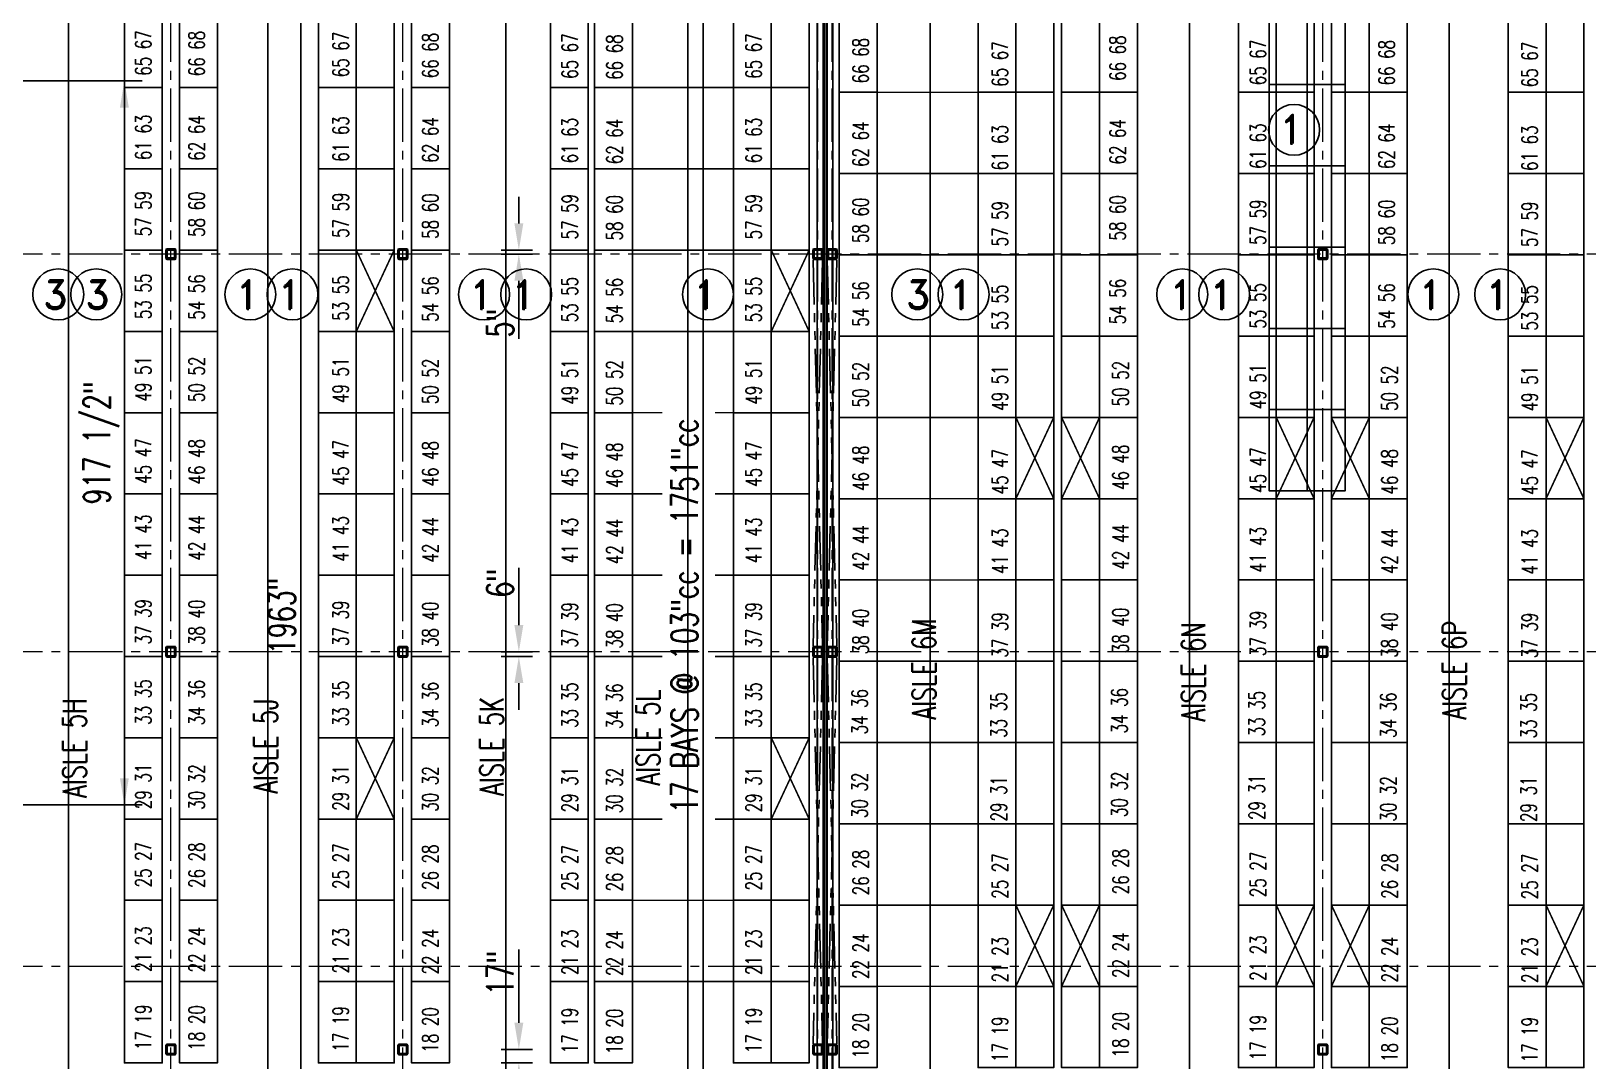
# Model space of a CAD drawing. Header units: inches. Extents: x -1028 to 37906, y -2339 to 19896.
# Drawn here: x 2889 to 4862, y 472 to 1777 of the extents above; entities that cross this region are included whole.
import ezdxf
from ezdxf.enums import TextEntityAlignment as Align

# ---------------------------------------------------------------- set-up
doc = ezdxf.new("R2010")
doc.units = ezdxf.units.IN
doc.header["$LTSCALE"] = 90
doc.header["$MEASUREMENT"] = 0
for name, pattern in [('CENTER2', [1.125, 0.75, -0.125, 0.125, -0.125]), ('HIDDEN', [0.375, 0.25, -0.125]), ('PHANTOM2', [1.25, 0.625, -0.125, 0.125, -0.125, 0.125, -0.125])]:
    doc.linetypes.add(name, pattern=pattern)
for name, color, linetype in [('FDIM', 2, 'Continuous'), ('HIDDENL', 94, 'HIDDEN'), ('RACKING', 5, 'Continuous'), ('TXT06', 7, 'Continuous')]:
    doc.layers.add(name, color=color, linetype=linetype)
for name, color, linetype, lineweight in [('X02461AFP1$0$UCB', 1, 'Continuous', 25), ('X02461AFP1$0$UCENTER', 9, 'CENTER2', 13), ('X02461AFP1$0$UCOLS', 6, 'Continuous', 40), ('X02461AFP1$0$UWI1', 6, 'Continuous', 40), ('X02461AFP1$0$UXBRACE', 2, 'PHANTOM2', 25)]:
    doc.layers.add(name, color=color, linetype=linetype, lineweight=lineweight)
doc.styles.add('2thirds', font='romans.shx', dxfattribs={"width": 0.7})
doc.styles.add('TXT06', font='ROMAND', dxfattribs={"bigfont": 'SPECIAL'})
doc.dimstyles.new('2tfrac16', dxfattribs={"dimscale": 360, "dimtxt": 0.0938, "dimasz": 0.0938, "dimexe": 0.0625, "dimexo": 0.0625, "dimgap": 0.01, "dimtad": 1, "dimdec": 4, "dimzin": 1, "dimdsep": 46, "dimlunit": 5, "dimtxsty": '2thirds', "dimcen": 0.09, "dimclrd": 256, "dimclre": 256, "dimclrt": 256, "dimadec": 0, "dimazin": 0, "dimtfac": 0.75, "dimtdec": 4, "dimtofl": 0, "dimtmove": 0, "dimatfit": 0, "dimfxl": 1, "dimfrac": 2, "dimtolj": 1, "dimtzin": 0, "dimarcsym": 0})

# ---------------------------------------------------------------- blocks, each defined once
blk = doc.blocks.new('BAY')
blk.add_lwpolyline([(1, 1), (1, 0), (0, 0), (0, 1)], close=True)
blk = doc.blocks.new('*D94')
at = {"layer": 'Defpoints', "color": 0}
for p in [(3779, 1911), (3740.8, 160), (3779, 160)]:
    blk.add_point(p, dxfattribs=at)
at = {"layer": 'FDIM', "lineweight": -2}
for p, q in [((3756.5, 1911), (3718.3, 1911)), ((3740.8, 1877.2), (3740.8, 193.8)), ((3756.5, 160), (3718.3, 160))]:
    blk.add_line(p, q, dxfattribs=at)
at = {"layer": 'FDIM'}
for points in [[(3735.2, 1877.2), (3746.5, 1877.2), (3740.8, 1911)], [(3735.2, 193.8), (3746.5, 193.8), (3740.8, 160)]]:
    blk.add_solid(points, dxfattribs=at)
at = {"layer": 'FDIM', "insert": (3717.1, 1035.5), "char_height": 33.768, "attachment_point": 5, "rotation": 90, "style": '2thirds'}
blk.add_mtext('\\A1;17 BAYS @ 103"cc = 1751"cc', dxfattribs=at)
blk = doc.blocks.new('*D96')
at = {"layer": 'Defpoints', "color": 0}
for p in [(3507, 486), (3547, 486), (3547, 469)]:
    blk.add_point(p, dxfattribs=at)
at = {"layer": 'FDIM', "lineweight": -2}
for p, q in [((3507, 519.8), (3507, 612.5)), ((3524.5, 486), (3484.5, 486)), ((3524.5, 469), (3484.5, 469)), ((3507, 435.2), (3507, 401.4))]:
    blk.add_line(p, q, dxfattribs=at)
at = {"layer": 'FDIM'}
for points in [[(3501.4, 519.8), (3512.7, 519.8), (3507, 486)], [(3501.4, 435.2), (3512.7, 435.2), (3507, 469)]]:
    blk.add_solid(points, dxfattribs=at)
at = {"layer": 'FDIM', "insert": (3483.3, 583), "char_height": 33.77, "attachment_point": 5, "rotation": 90, "style": '2thirds'}
blk.add_mtext('\\A1;17"', dxfattribs=at)
blk = doc.blocks.new('*D98')
at = {"layer": 'Defpoints', "color": 0}
for p in [(3507, 990), (3547, 990), (3547, 984)]:
    blk.add_point(p, dxfattribs=at)
at = {"layer": 'FDIM', "lineweight": -2}
for p, q in [((3507, 1023.8), (3507, 1096.2)), ((3524.5, 990), (3484.5, 990)), ((3524.5, 984), (3484.5, 984)), ((3507, 950.2), (3507, 916.4))]:
    blk.add_line(p, q, dxfattribs=at)
at = {"layer": 'FDIM'}
for points in [[(3501.4, 1023.8), (3512.7, 1023.8), (3507, 990)], [(3501.4, 950.2), (3512.7, 950.2), (3507, 984)]]:
    blk.add_solid(points, dxfattribs=at)
at = {"layer": 'FDIM', "insert": (3483.3, 1076.9), "char_height": 33.77, "attachment_point": 5, "rotation": 90, "style": '2thirds'}
blk.add_mtext('\\A1;6"', dxfattribs=at)
blk = doc.blocks.new('*D99')
at = {"layer": 'Defpoints', "color": 0}
for p in [(3507, 1494), (3547, 1499), (3547, 1494)]:
    blk.add_point(p, dxfattribs=at)
at = {"layer": 'FDIM', "lineweight": -2}
for p, q in [((3507, 1532.8), (3507, 1566.5)), ((3524.5, 1499), (3484.5, 1499)), ((3524.5, 1494), (3484.5, 1494)), ((3507, 1460.2), (3507, 1386.6))]:
    blk.add_line(p, q, dxfattribs=at)
at = {"layer": 'FDIM'}
for points in [[(3501.4, 1532.8), (3512.7, 1532.8), (3507, 1499)], [(3501.4, 1460.2), (3512.7, 1460.2), (3507, 1494)]]:
    blk.add_solid(points, dxfattribs=at)
at = {"layer": 'FDIM', "insert": (3483.3, 1406.5), "char_height": 33.77, "attachment_point": 5, "rotation": 90, "style": '2thirds'}
blk.add_mtext('\\A1;5"', dxfattribs=at)
blk = doc.blocks.new('*D214')
at = {"lineweight": -2}
for p, q in [((3147.5, 2017), (3253, 2017)), ((3230.5, 1983.2), (3230.5, 87.8)), ((3147.5, 54), (3253, 54))]:
    blk.add_line(p, q, dxfattribs=at)
for points in [[(3224.9, 1983.2), (3236.1, 1983.2), (3230.5, 2017)], [(3224.9, 87.8), (3236.1, 87.8), (3230.5, 54)]]:
    blk.add_solid(points)
at = {"layer": 'Defpoints', "color": 0}
for p in [(3125, 2017), (3125, 54), (3230.5, 54)]:
    blk.add_point(p, dxfattribs=at)
at = {"insert": (3206.8, 1035.5), "char_height": 33.77, "attachment_point": 5, "rotation": 90, "style": '2thirds'}
blk.add_mtext('\\A1;1963"', dxfattribs=at)
blk = doc.blocks.new('*D216')
at = {"lineweight": -2}
for p, q in [((2117.5, 1713.5), (3029.5, 1713.5)), ((3007, 1679.7), (3007, 829.7)), ((1973.5, 796), (3029.5, 796))]:
    blk.add_line(p, q, dxfattribs=at)
for points in [[(3001.4, 1679.7), (3012.6, 1679.7), (3007, 1713.5)], [(3001.4, 829.7), (3012.6, 829.7), (3007, 796)]]:
    blk.add_solid(points)
at = {"layer": 'Defpoints', "color": 0}
for p in [(2095, 1713.5), (1951, 796), (3007, 796)]:
    blk.add_point(p, dxfattribs=at)
at = {"insert": (2977.7, 1254.7), "char_height": 33.768, "attachment_point": 5, "rotation": 90, "style": '2thirds'}
blk.add_mtext('\\A1;917 1/2"', dxfattribs=at)

msp = doc.modelspace()

# ---------------------------------------------------------------- linework, layer by layer
for p, q in [((4028.181153, 3963.823245), (4028.181153, 198.080186)), ((4357.116249, 3963.508689), (4357.116249, 199.445882)), ((4686.30229, 3963.808939), (4686.30229, 197.947812)), ((2936.108278, 3785.719707), (2936.108278, -246.877954)), ((3188.742793, -246.877954), (3188.742793, 3785.719707)), ((3490.530319, 3785.719707), (3490.530319, -246.877954)), ((3721.017038, -246.877954), (3721.017038, 3480.100055))]:
    msp.add_line(p, q)
at = {"layer": 'FDIM'}
for centre in [(4489.584827, 1651.39922), (2923.151109, 1442.867339), (2971.310487, 1442.867339), (3166.706025, 1442.867339), (3220.085494, 1442.867339), (3462.921454, 1442.867339), (3516.300923, 1442.867339), (3746.690711, 1442.867339), (4012.007197, 1442.867339), (4070.739574, 1442.867339), (4347.818115, 1442.867339), (4401.031428, 1442.867339), (4666.047726, 1442.867339), (4750.823396, 1442.867339)]:
    msp.add_circle(centre, 32.275812, dxfattribs=at)
at = {"layer": 'HIDDENL', "const_width": 2}
for points in [[(3778.978386, 1704.985913), (3650.978386, 1704.985913)], [(3960.978386, 1698.985913), (4088.978386, 1698.985913)], [(3778.978386, 1601.985913), (3650.978386, 1601.985913)], [(3960.978386, 1595.985913), (4088.978386, 1595.985913)], [(3300.978386, 1498.985913), (3348.978386, 1395.985913)], [(3300.978386, 1395.985913), (3348.978386, 1498.985913)], [(3778.978386, 1498.985913), (3650.978386, 1498.985913)], [(3826.978386, 1498.985913), (3874.978386, 1395.985913)], [(3826.978386, 1395.985913), (3874.978386, 1498.985913)], [(3960.978386, 1492.985913), (4088.978386, 1492.985913)], [(3778.978386, 1395.985913), (3650.978386, 1395.985913)], [(3960.978386, 1389.985913), (4088.978386, 1389.985913)], [(3688.837485, 1292.985913), (3650.978386, 1292.985913)], [(3778.978386, 1292.985913), (3755.425604, 1292.985913)], [(3960.978386, 1286.985913), (4088.978386, 1286.985913)], [(4136.978386, 1286.985913), (4184.978386, 1183.985913)], [(4136.978386, 1183.985913), (4184.978386, 1286.985913)], [(4194.978386, 1183.985913), (4242.978386, 1286.985913)], [(4194.978386, 1286.985913), (4242.978386, 1183.985913)], [(4466.978386, 1286.985913), (4514.978386, 1183.985913)], [(4466.978386, 1183.985913), (4514.978386, 1286.985913)], [(4536.978386, 1286.985913), (4584.978386, 1183.985913)], [(4536.978386, 1183.985913), (4584.978386, 1286.985913)], [(4808.978386, 1183.985913), (4856.978386, 1286.985913)], [(4808.978386, 1286.985913), (4856.978386, 1183.985913)], [(3688.837485, 1189.985913), (3650.978386, 1189.985913)], [(3778.978386, 1189.985913), (3755.425604, 1189.985913)], [(3960.978386, 1183.985913), (4088.978386, 1183.985913)], [(3688.837485, 1086.985913), (3650.978386, 1086.985913)], [(3778.978386, 1086.985913), (3755.425604, 1086.985913)], [(3960.978386, 1080.985913), (4088.978386, 1080.985913)], [(3688.837485, 983.985913), (3650.978386, 983.985913)], [(3778.978386, 983.985913), (3755.425604, 983.985913)], [(3960.978386, 977.985913), (4088.978386, 977.985913)], [(3300.978386, 880.985913), (3348.978386, 777.985913)], [(3300.978386, 777.985913), (3348.978386, 880.985913)], [(3688.837485, 880.985913), (3650.978386, 880.985913)], [(3778.978386, 880.985913), (3755.425604, 880.985913)], [(3826.978386, 777.985913), (3874.978386, 880.985913)], [(3826.978386, 880.985913), (3874.978386, 777.985913)], [(3960.978386, 874.985913), (4088.978386, 874.985913)], [(3688.837485, 777.985913), (3650.978386, 777.985913)], [(3778.978386, 777.985913), (3755.425604, 777.985913)], [(3960.978386, 771.985913), (4088.978386, 771.985913)], [(3778.978386, 674.985913), (3650.978386, 674.985913)], [(3960.978386, 668.985913), (4088.978386, 668.985913)], [(4136.978386, 668.985913), (4184.978386, 565.985913)], [(4136.978386, 565.985913), (4184.978386, 668.985913)], [(4194.978386, 565.985913), (4242.978386, 668.985913)], [(4194.978386, 668.985913), (4242.978386, 565.985913)], [(4466.978386, 668.985913), (4514.978386, 565.985913)], [(4466.978386, 565.985913), (4514.978386, 668.985913)], [(4536.978386, 668.985913), (4584.978386, 565.985913)], [(4536.978386, 565.985913), (4584.978386, 668.985913)], [(4808.978386, 565.985913), (4856.978386, 668.985913)], [(4808.978386, 668.985913), (4856.978386, 565.985913)], [(3778.978386, 571.985913), (3650.978386, 571.985913)], [(3960.978386, 565.985913), (4088.978386, 565.985913)]]:
    msp.add_lwpolyline(points, dxfattribs=at)
at = {"layer": 'X02461AFP1$0$UCB'}
for p, q in [((3904.978386, 2060.985855), (3904.978386, 6.985913)), ((3884.978386, 2004.985855), (3884.978386, -13.014087))]:
    msp.add_line(p, q, dxfattribs=at)
at = {"layer": 'X02461AFP1$0$UCENTER'}
for p, q in [((3065.978386, -1198.813599), (3065.978386, 4853.515788)), ((3359.978386, -1198.813599), (3359.978386, 4853.515788)), ((3885.978386, -1198.813599), (3885.978386, 4853.515788)), ((3903.978386, -1198.813599), (3903.978386, 4853.515788)), ((4525.978386, -1198.813599), (4525.978386, 4853.515788)), ((7358.264777, 1493.985913), (1014.154905, 1493.985913)), ((7358.264777, 989.985913), (1014.154905, 989.985913)), ((7358.264777, 590.920627), (1014.154905, 590.920627))]:
    msp.add_line(p, q, dxfattribs=at)
at = {"layer": 'X02461AFP1$0$UCOLS'}
for points in [[(3059.978386, 1489.235913, 0.4142135624), (3061.228386, 1487.985913), (3070.728386, 1487.985913, 0.4142135624), (3071.978386, 1489.235913), (3071.978386, 1498.735913, 0.4142135624), (3070.728386, 1499.985913), (3061.228386, 1499.985913, 0.4142135624), (3059.978386, 1498.735913)], [(3353.978386, 1489.235913, 0.4142135624), (3355.228386, 1487.985913), (3364.728386, 1487.985913, 0.4142135624), (3365.978386, 1489.235913), (3365.978386, 1498.735913, 0.4142135624), (3364.728386, 1499.985913), (3355.228386, 1499.985913, 0.4142135624), (3353.978386, 1498.735913)], [(3879.978386, 1489.235913, 0.4142135624), (3881.228386, 1487.985913), (3890.728386, 1487.985913, 0.4142135624), (3891.978386, 1489.235913), (3891.978386, 1498.735913, 0.4142135624), (3890.728386, 1499.985913), (3881.228386, 1499.985913, 0.4142135624), (3879.978386, 1498.735913)], [(3897.978386, 1489.235913, 0.4142135624), (3899.228386, 1487.985913), (3908.728386, 1487.985913, 0.4142135624), (3909.978386, 1489.235913), (3909.978386, 1498.735913, 0.4142135624), (3908.728386, 1499.985913), (3899.228386, 1499.985913, 0.4142135624), (3897.978386, 1498.735913)], [(4519.978386, 1489.235913, 0.4142135624), (4521.228386, 1487.985913), (4530.728386, 1487.985913, 0.4142135624), (4531.978386, 1489.235913), (4531.978386, 1498.735913, 0.4142135624), (4530.728386, 1499.985913), (4521.228386, 1499.985913, 0.4142135624), (4519.978386, 1498.735913)], [(3060.603386, 1489.235913, 0.4142135624), (3061.228386, 1488.610913), (3070.728386, 1488.610913, 0.4142135624), (3071.353386, 1489.235913), (3071.353386, 1498.735913, 0.4142135624), (3070.728386, 1499.360913), (3061.228386, 1499.360913, 0.4142135624), (3060.603386, 1498.735913)], [(3354.603386, 1489.235913, 0.4142135624), (3355.228386, 1488.610913), (3364.728386, 1488.610913, 0.4142135624), (3365.353386, 1489.235913), (3365.353386, 1498.735913, 0.4142135624), (3364.728386, 1499.360913), (3355.228386, 1499.360913, 0.4142135624), (3354.603386, 1498.735913)], [(3880.603386, 1489.235913, 0.4142135624), (3881.228386, 1488.610913), (3890.728386, 1488.610913, 0.4142135624), (3891.353386, 1489.235913), (3891.353386, 1498.735913, 0.4142135624), (3890.728386, 1499.360913), (3881.228386, 1499.360913, 0.4142135624), (3880.603386, 1498.735913)], [(3898.603386, 1489.235913, 0.4142135624), (3899.228386, 1488.610913), (3908.728386, 1488.610913, 0.4142135624), (3909.353386, 1489.235913), (3909.353386, 1498.735913, 0.4142135624), (3908.728386, 1499.360913), (3899.228386, 1499.360913, 0.4142135624), (3898.603386, 1498.735913)], [(4520.603386, 1489.235913, 0.4142135624), (4521.228386, 1488.610913), (4530.728386, 1488.610913, 0.4142135624), (4531.353386, 1489.235913), (4531.353386, 1498.735913, 0.4142135624), (4530.728386, 1499.360913), (4521.228386, 1499.360913, 0.4142135624), (4520.603386, 1498.735913)], [(3059.978386, 985.235913, 0.4142135624), (3061.228386, 983.985913), (3070.728386, 983.985913, 0.4142135624), (3071.978386, 985.235913), (3071.978386, 994.735913, 0.4142135624), (3070.728386, 995.985913), (3061.228386, 995.985913, 0.4142135624), (3059.978386, 994.735913)], [(3060.603386, 985.235913, 0.4142135624), (3061.228386, 984.610913), (3070.728386, 984.610913, 0.4142135624), (3071.353386, 985.235913), (3071.353386, 994.735913, 0.4142135624), (3070.728386, 995.360913), (3061.228386, 995.360913, 0.4142135624), (3060.603386, 994.735913)], [(3353.978386, 985.235913, 0.4142135624), (3355.228386, 983.985913), (3364.728386, 983.985913, 0.4142135624), (3365.978386, 985.235913), (3365.978386, 994.735913, 0.4142135624), (3364.728386, 995.985913), (3355.228386, 995.985913, 0.4142135624), (3353.978386, 994.735913)], [(3354.603386, 985.235913, 0.4142135624), (3355.228386, 984.610913), (3364.728386, 984.610913, 0.4142135624), (3365.353386, 985.235913), (3365.353386, 994.735913, 0.4142135624), (3364.728386, 995.360913), (3355.228386, 995.360913, 0.4142135624), (3354.603386, 994.735913)], [(3879.978386, 985.235913, 0.4142135624), (3881.228386, 983.985913), (3890.728386, 983.985913, 0.4142135624), (3891.978386, 985.235913), (3891.978386, 994.735913, 0.4142135624), (3890.728386, 995.985913), (3881.228386, 995.985913, 0.4142135624), (3879.978386, 994.735913)], [(3880.603386, 985.235913, 0.4142135624), (3881.228386, 984.610913), (3890.728386, 984.610913, 0.4142135624), (3891.353386, 985.235913), (3891.353386, 994.735913, 0.4142135624), (3890.728386, 995.360913), (3881.228386, 995.360913, 0.4142135624), (3880.603386, 994.735913)], [(3897.978386, 985.235913, 0.4142135624), (3899.228386, 983.985913), (3908.728386, 983.985913, 0.4142135624), (3909.978386, 985.235913), (3909.978386, 994.735913, 0.4142135624), (3908.728386, 995.985913), (3899.228386, 995.985913, 0.4142135624), (3897.978386, 994.735913)], [(3898.603386, 985.235913, 0.4142135624), (3899.228386, 984.610913), (3908.728386, 984.610913, 0.4142135624), (3909.353386, 985.235913), (3909.353386, 994.735913, 0.4142135624), (3908.728386, 995.360913), (3899.228386, 995.360913, 0.4142135624), (3898.603386, 994.735913)], [(4519.978386, 985.235913, 0.4142135624), (4521.228386, 983.985913), (4530.728386, 983.985913, 0.4142135624), (4531.978386, 985.235913), (4531.978386, 994.735913, 0.4142135624), (4530.728386, 995.985913), (4521.228386, 995.985913, 0.4142135624), (4519.978386, 994.735913)], [(4520.603386, 985.235913, 0.4142135624), (4521.228386, 984.610913), (4530.728386, 984.610913, 0.4142135624), (4531.353386, 985.235913), (4531.353386, 994.735913, 0.4142135624), (4530.728386, 995.360913), (4521.228386, 995.360913, 0.4142135624), (4520.603386, 994.735913)], [(3059.978386, 481.235913, 0.4142135624), (3061.228386, 479.985913), (3070.728386, 479.985913, 0.4142135624), (3071.978386, 481.235913), (3071.978386, 490.735913, 0.4142135624), (3070.728386, 491.985913), (3061.228386, 491.985913, 0.4142135624), (3059.978386, 490.735913)], [(3060.603386, 481.235913, 0.4142135624), (3061.228386, 480.610913), (3070.728386, 480.610913, 0.4142135624), (3071.353386, 481.235913), (3071.353386, 490.735913, 0.4142135624), (3070.728386, 491.360913), (3061.228386, 491.360913, 0.4142135624), (3060.603386, 490.735913)], [(3353.978386, 481.235913, 0.4142135624), (3355.228386, 479.985913), (3364.728386, 479.985913, 0.4142135624), (3365.978386, 481.235913), (3365.978386, 490.735913, 0.4142135624), (3364.728386, 491.985913), (3355.228386, 491.985913, 0.4142135624), (3353.978386, 490.735913)], [(3354.603386, 481.235913, 0.4142135624), (3355.228386, 480.610913), (3364.728386, 480.610913, 0.4142135624), (3365.353386, 481.235913), (3365.353386, 490.735913, 0.4142135624), (3364.728386, 491.360913), (3355.228386, 491.360913, 0.4142135624), (3354.603386, 490.735913)], [(3879.978386, 481.235913, 0.4142135624), (3881.228386, 479.985913), (3890.728386, 479.985913, 0.4142135624), (3891.978386, 481.235913), (3891.978386, 490.735913, 0.4142135624), (3890.728386, 491.985913), (3881.228386, 491.985913, 0.4142135624), (3879.978386, 490.735913)], [(3880.603386, 481.235913, 0.4142135624), (3881.228386, 480.610913), (3890.728386, 480.610913, 0.4142135624), (3891.353386, 481.235913), (3891.353386, 490.735913, 0.4142135624), (3890.728386, 491.360913), (3881.228386, 491.360913, 0.4142135624), (3880.603386, 490.735913)], [(3897.978386, 481.235913, 0.4142135624), (3899.228386, 479.985913), (3908.728386, 479.985913, 0.4142135624), (3909.978386, 481.235913), (3909.978386, 490.735913, 0.4142135624), (3908.728386, 491.985913), (3899.228386, 491.985913, 0.4142135624), (3897.978386, 490.735913)], [(3898.603386, 481.235913, 0.4142135624), (3899.228386, 480.610913), (3908.728386, 480.610913, 0.4142135624), (3909.353386, 481.235913), (3909.353386, 490.735913, 0.4142135624), (3908.728386, 491.360913), (3899.228386, 491.360913, 0.4142135624), (3898.603386, 490.735913)], [(4519.978386, 481.235913, 0.4142135624), (4521.228386, 479.985913), (4530.728386, 479.985913, 0.4142135624), (4531.978386, 481.235913), (4531.978386, 490.735913, 0.4142135624), (4530.728386, 491.985913), (4521.228386, 491.985913, 0.4142135624), (4519.978386, 490.735913)], [(4520.603386, 481.235913, 0.4142135624), (4521.228386, 480.610913), (4530.728386, 480.610913, 0.4142135624), (4531.353386, 481.235913), (4531.353386, 490.735913, 0.4142135624), (4530.728386, 491.360913), (4521.228386, 491.360913, 0.4142135624), (4520.603386, 490.735913)]]:
    msp.add_lwpolyline(points, format="xyb", close=True, dxfattribs=at)
at = {"layer": 'X02461AFP1$0$UWI1'}
for p, q in [((3892.978386, 2074.985855), (3892.978386, -5.014087)), ((3896.978386, 2074.985855), (3896.978386, -1.014087))]:
    msp.add_line(p, q, dxfattribs=at)
at = {"layer": 'X02461AFP1$0$UXBRACE'}
for p, q in [((3879.978386, 1486.412533), (3891.978386, 997.160122)), ((3891.978386, 1486.412533), (3879.978386, 997.160122)), ((3897.978386, 1486.412533), (3909.978386, 997.160122)), ((3909.978386, 1486.412533), (3897.978386, 997.160122)), ((3879.978386, 982.412533), (3891.978386, 493.160122)), ((3891.978386, 982.412533), (3879.978386, 493.160122)), ((3909.978386, 982.412533), (3897.978386, 493.160122)), ((3897.978386, 982.412533), (3909.978386, 493.160122))]:
    msp.add_line(p, q, dxfattribs=at)

# ---------------------------------------------------------------- block references
at = {"layer": 'RACKING', "xscale": 48, "yscale": 103, "zscale": 48}
for p in [(3006.978386, 1704.985913), (3076.978386, 1704.985913), (3252.978386, 1704.985913), (3300.978386, 1704.985913), (3370.978386, 1704.985913), (3546.978386, 1704.985913), (3602.978386, 1704.985913), (3778.978386, 1704.985913), (3826.978386, 1704.985913), (3912.978386, 1698.985913), (4088.978386, 1698.985913), (4136.978386, 1698.985913), (4194.978386, 1698.985913), (4242.978386, 1698.985913), (4418.978386, 1698.985913), (4458.218035, 1708.862405), (4466.978386, 1698.985913), (4506.218035, 1708.862405), (4536.978386, 1698.985913), (4584.978386, 1698.985913), (4760.978386, 1698.985913), (4808.978386, 1698.985913), (3006.978386, 1601.985913), (3076.978386, 1601.985913), (3252.978386, 1601.985913), (3300.978386, 1601.985913), (3370.978386, 1601.985913), (3546.978386, 1601.985913), (3602.978386, 1601.985913), (3778.978386, 1601.985913), (3826.978386, 1601.985913), (3912.978386, 1595.985913), (4088.978386, 1595.985913), (4136.978386, 1595.985913), (4194.978386, 1595.985913), (4242.978386, 1595.985913), (4418.978386, 1595.985913), (4458.218035, 1605.862405), (4466.978386, 1595.985913), (4506.218035, 1605.862405), (4536.978386, 1595.985913), (4584.978386, 1595.985913), (4760.978386, 1595.985913), (4808.978386, 1595.985913), (3006.978386, 1498.985913), (3076.978386, 1498.985913), (3252.978386, 1498.985913), (3300.978386, 1498.985913), (3370.978386, 1498.985913), (3546.978386, 1498.985913), (3602.978386, 1498.985913), (3778.978386, 1498.985913), (3826.978386, 1498.985913), (4458.218035, 1502.862405), (4506.218035, 1502.862405), (3912.978386, 1492.985913), (4088.978386, 1492.985913), (4136.978386, 1492.985913), (4194.978386, 1492.985913), (4242.978386, 1492.985913), (4418.978386, 1492.985913), (4466.978386, 1492.985913), (4536.978386, 1492.985913), (4584.978386, 1492.985913), (4760.978386, 1492.985913), (4808.978386, 1492.985913), (4458.218035, 1399.862405), (4506.218035, 1399.862405), (3006.978386, 1395.985913), (3076.978386, 1395.985913), (3252.978386, 1395.985913), (3300.978386, 1395.985913), (3370.978386, 1395.985913), (3546.978386, 1395.985913), (3602.978386, 1395.985913), (3778.978386, 1395.985913), (3826.978386, 1395.985913), (3912.978386, 1389.985913), (4088.978386, 1389.985913), (4136.978386, 1389.985913), (4194.978386, 1389.985913), (4242.978386, 1389.985913), (4418.978386, 1389.985913), (4466.978386, 1389.985913), (4536.978386, 1389.985913), (4584.978386, 1389.985913), (4760.978386, 1389.985913), (4808.978386, 1389.985913), (3006.978386, 1292.985913), (3076.978386, 1292.985913), (3252.978386, 1292.985913), (3300.978386, 1292.985913), (3370.978386, 1292.985913), (3546.978386, 1292.985913), (3602.978386, 1292.985913), (3778.978386, 1292.985913), (3826.978386, 1292.985913), (3912.978386, 1286.985913), (4088.978386, 1286.985913), (4136.978386, 1286.985913), (4194.978386, 1286.985913), (4242.978386, 1286.985913), (4418.978386, 1286.985913), (4458.218035, 1296.862405), (4466.978386, 1286.985913), (4506.218035, 1296.862405), (4536.978386, 1286.985913), (4584.978386, 1286.985913), (4760.978386, 1286.985913), (4808.978386, 1286.985913), (3006.978386, 1189.985913), (3076.978386, 1189.985913), (3252.978386, 1189.985913), (3300.978386, 1189.985913), (3370.978386, 1189.985913), (3546.978386, 1189.985913), (3602.978386, 1189.985913), (3778.978386, 1189.985913), (3826.978386, 1189.985913), (3912.978386, 1183.985913), (4088.978386, 1183.985913), (4136.978386, 1183.985913), (4194.978386, 1183.985913), (4242.978386, 1183.985913), (4418.978386, 1183.985913), (4458.218035, 1193.862405), (4466.978386, 1183.985913), (4506.218035, 1193.862405), (4536.978386, 1183.985913), (4584.978386, 1183.985913), (4760.978386, 1183.985913), (4808.978386, 1183.985913), (3006.978386, 1086.985913), (3076.978386, 1086.985913), (3252.978386, 1086.985913), (3300.978386, 1086.985913), (3370.978386, 1086.985913), (3546.978386, 1086.985913), (3602.978386, 1086.985913), (3778.978386, 1086.985913), (3826.978386, 1086.985913), (3912.978386, 1080.985913), (4088.978386, 1080.985913), (4136.978386, 1080.985913), (4194.978386, 1080.985913), (4242.978386, 1080.985913), (4418.978386, 1080.985913), (4466.978386, 1080.985913), (4536.978386, 1080.985913), (4584.978386, 1080.985913), (4760.978386, 1080.985913), (4808.978386, 1080.985913), (3006.978386, 983.985913), (3076.978386, 983.985913), (3252.978386, 983.985913), (3300.978386, 983.985913), (3370.978386, 983.985913), (3546.978386, 983.985913), (3602.978386, 983.985913), (3778.978386, 983.985913), (3826.978386, 983.985913), (3912.978386, 977.985913), (4088.978386, 977.985913), (4136.978386, 977.985913), (4194.978386, 977.985913), (4242.978386, 977.985913), (4418.978386, 977.985913), (4466.978386, 977.985913), (4536.978386, 977.985913), (4584.978386, 977.985913), (4760.978386, 977.985913), (4808.978386, 977.985913), (3006.978386, 880.985913), (3076.978386, 880.985913), (3252.978386, 880.985913), (3300.978386, 880.985913), (3370.978386, 880.985913), (3546.978386, 880.985913), (3602.978386, 880.985913), (3778.978386, 880.985913), (3826.978386, 880.985913), (3912.978386, 874.985913), (4088.978386, 874.985913), (4136.978386, 874.985913), (4194.978386, 874.985913), (4242.978386, 874.985913), (4418.978386, 874.985913), (4466.978386, 874.985913), (4536.978386, 874.985913), (4584.978386, 874.985913), (4760.978386, 874.985913), (4808.978386, 874.985913), (3006.978386, 777.985913), (3076.978386, 777.985913), (3252.978386, 777.985913), (3300.978386, 777.985913), (3370.978386, 777.985913), (3546.978386, 777.985913), (3602.978386, 777.985913), (3778.978386, 777.985913), (3826.978386, 777.985913), (3912.978386, 771.985913), (4088.978386, 771.985913), (4136.978386, 771.985913), (4194.978386, 771.985913), (4242.978386, 771.985913), (4418.978386, 771.985913), (4466.978386, 771.985913), (4536.978386, 771.985913), (4584.978386, 771.985913), (4760.978386, 771.985913), (4808.978386, 771.985913), (3006.978386, 674.985913), (3076.978386, 674.985913), (3252.978386, 674.985913), (3300.978386, 674.985913), (3370.978386, 674.985913), (3546.978386, 674.985913), (3602.978386, 674.985913), (3778.978386, 674.985913), (3826.978386, 674.985913), (3912.978386, 668.985913), (4088.978386, 668.985913), (4136.978386, 668.985913), (4194.978386, 668.985913), (4242.978386, 668.985913), (4418.978386, 668.985913), (4466.978386, 668.985913), (4536.978386, 668.985913), (4584.978386, 668.985913), (4760.978386, 668.985913), (4808.978386, 668.985913), (3006.978386, 571.985913), (3076.978386, 571.985913), (3252.978386, 571.985913), (3300.978386, 571.985913), (3370.978386, 571.985913), (3546.978386, 571.985913), (3602.978386, 571.985913), (3778.978386, 571.985913), (3826.978386, 571.985913), (3912.978386, 565.985913), (4088.978386, 565.985913), (4136.978386, 565.985913), (4194.978386, 565.985913), (4242.978386, 565.985913), (4418.978386, 565.985913), (4466.978386, 565.985913), (4536.978386, 565.985913), (4584.978386, 565.985913), (4760.978386, 565.985913), (4808.978386, 565.985913), (3006.978386, 468.985913), (3076.978386, 468.985913), (3252.978386, 468.985913), (3300.978386, 468.985913), (3370.978386, 468.985913), (3546.978386, 468.985913), (3602.978386, 468.985913), (3778.978386, 468.985913), (3826.978386, 468.985913), (3912.978386, 462.985913), (4088.978386, 462.985913), (4136.978386, 462.985913), (4194.978386, 462.985913), (4242.978386, 462.985913), (4418.978386, 462.985913), (4466.978386, 462.985913), (4536.978386, 462.985913), (4584.978386, 462.985913), (4760.978386, 462.985913), (4808.978386, 462.985913)]:
    msp.add_blockref('BAY', p, dxfattribs=at)

# ---------------------------------------------------------------- texts
at = {"layer": 'FDIM', "style": '2thirds', "width": 0.7}
for s, height, p in [('65 67', 20, (3041.064178, 1719.975454)), ('66 68', 20, (3108.587479, 1719.246033)), ('65 67', 20, (3291.311541, 1717.974246)), ('66 68', 20, (3404.786746, 1716.736598)), ('65 67', 20, (3581.598476, 1715.973057)), ('66 68', 20, (3638.231939, 1714.736609)), ('65 67', 20, (3814.566205, 1716.021211)), ('66 68', 20, (3950.266309, 1710.304783)), ('65 67', 20, (4126.752764, 1705.960156)), ('66 68', 20, (4275.959737, 1713.408446)), ('65 67', 20, (4453.780569, 1707.876971)), ('66 68', 20, (4616.905283, 1707.698729)), ('65 67', 20, (4798.266899, 1705.268235)), ('61 63', 20, (3041.064178, 1613.005672)), ('62 64', 20, (3108.587479, 1612.276252)), ('61 63', 20, (3291.311541, 1611.004465)), ('62 64', 20, (3404.786746, 1609.766817)), ('61 63', 20, (3581.598476, 1609.003276)), ('62 64', 20, (3638.231939, 1607.766827)), ('61 63', 20, (3814.566205, 1609.05143)), ('62 64', 20, (3950.266309, 1604.304783)), ('62 64', 20, (4275.959737, 1607.408446)), ('61 63', 20, (4453.780569, 1601.876971)), ('62 64', 20, (4616.905283, 1601.698729)), ('61 63', 20, (4126.752764, 1599.960156)), ('61 63', 20, (4798.266899, 1599.268235)), ('57 59', 20, (3041.064178, 1516.471953)), ('58 60', 20, (3108.587479, 1515.742532)), ('57 59', 20, (3291.311541, 1514.470745)), ('58 60', 20, (3404.786746, 1513.233097)), ('57 59', 20, (3581.598476, 1512.469556)), ('58 60', 20, (3638.231939, 1511.233108)), ('57 59', 20, (3814.566205, 1512.51771)), ('58 60', 20, (3950.266309, 1507.913843)), ('58 60', 20, (4275.959737, 1511.017506)), ('57 59', 20, (4453.780569, 1505.486031)), ('58 60', 20, (4616.905283, 1505.307789)), ('57 59', 20, (4126.752764, 1503.569216)), ('57 59', 20, (4798.266899, 1502.877295)), ('53 55', 20, (3041.033064, 1411.437901)), ('54 56', 20, (3108.556365, 1410.70848)), ('53 55', 20, (3291.280428, 1409.436693)), ('54 56', 20, (3404.755632, 1408.199045)), ('53 55', 20, (3581.567362, 1407.435504)), ('54 56', 20, (3638.200825, 1406.199056)), ('53 55', 20, (3814.535092, 1407.483658)), ('54 56', 20, (4275.959737, 1405.017506)), ('54 56', 20, (3950.266309, 1401.913843)), ('53 55', 20, (4126.752764, 1397.569216)), ('53 55', 20, (4453.780569, 1399.486031)), ('54 56', 20, (4616.905283, 1399.307789)), ('53 55', 20, (4798.266899, 1396.877295)), ('50 52', 20, (3108.556365, 1306.347714)), ('49 51', 20, (3041.033064, 1307.077135)), ('49 51', 20, (3291.280428, 1305.075927)), ('50 52', 20, (3404.755632, 1303.838279)), ('49 51', 20, (3581.567362, 1303.074738)), ('50 52', 20, (3638.200825, 1301.83829)), ('49 51', 20, (3814.535092, 1303.122892)), ('50 52', 20, (3950.266309, 1299.656497)), ('49 51', 20, (4126.752764, 1295.31187)), ('50 52', 20, (4279.653638, 1300.938403)), ('49 51', 20, (4453.780569, 1297.228685)), ('50 52', 20, (4620.599185, 1295.228686)), ('49 51', 20, (4798.266899, 1294.619949)), ('45 47', 20, (3041.033064, 1202.716369)), ('46 48', 20, (3108.556365, 1201.986948)), ('45 47', 20, (3291.280428, 1200.715161)), ('46 48', 20, (3404.755632, 1199.477513)), ('45 47', 20, (3581.567362, 1198.713972)), ('46 48', 20, (3638.200825, 1197.477524)), ('45 47', 20, (3814.535092, 1198.762126)), ('46 48', 20, (3950.266309, 1193.656497)), ('45 47', 20, (4126.752764, 1189.31187)), ('46 48', 20, (4279.653638, 1194.938403)), ('45 47', 20, (4453.780569, 1191.228685)), ('46 48', 20, (4620.599185, 1189.228686)), ('45 47', 20, (4798.266899, 1188.619949)), ('41 43', 20, (3041.033064, 1106.182667)), ('42 44', 20, (3108.556365, 1105.453247)), ('41 43', 20, (3291.280428, 1104.18146)), ('42 44', 20, (3404.755632, 1102.943812)), ('41 43', 20, (3581.567362, 1102.180271)), ('42 44', 20, (3638.200825, 1100.943822)), ('41 43', 20, (3814.535092, 1102.228425)), ('42 44', 20, (3950.266309, 1092.86577)), ('42 44', 20, (4279.653638, 1094.147676)), ('41 43', 20, (4453.780569, 1090.437958)), ('42 44', 20, (4620.599185, 1088.43796)), ('41 43', 20, (4126.752764, 1088.521143)), ('41 43', 20, (4798.266899, 1087.829223)), ('37 39', 20, (3041.033064, 999.212868)), ('38 40', 20, (3108.556365, 998.483447)), ('37 39', 20, (3291.280428, 997.21166)), ('38 40', 20, (3404.755632, 995.974012)), ('37 39', 20, (3581.567362, 995.210471)), ('38 40', 20, (3638.200825, 993.974023)), ('37 39', 20, (3814.535092, 995.258625)), ('38 40', 20, (3950.266309, 986.86577)), ('AISLE 6M', 30, (4035.612152, 904.09069)), ('37 39', 20, (4126.752764, 982.521143)), ('38 40', 20, (4279.653638, 988.147676)), ('37 39', 20, (4453.780569, 984.437958)), ('38 40', 20, (4620.599185, 982.43796)), ('AISLE 6P', 30, (4707.821166, 904.09069)), ('37 39', 20, (4798.266899, 981.829223)), ('AISLE 6N', 30, (4376.927596, 901.486005)), ('33 35', 20, (3041.033064, 897.461117)), ('34 36', 20, (3108.556365, 896.731697)), ('33 35', 20, (3291.280428, 895.45991)), ('34 36', 20, (3404.755632, 894.222262)), ('33 35', 20, (3581.567362, 893.45872)), ('34 36', 20, (3638.200825, 892.222272)), ('33 35', 20, (3814.535092, 893.506875)), ('AISLE 5K', 30, (3487.729434, 807.542354)), ('AISLE 5L', 30, (3685.744478, 820.56586)), ('34 36', 20, (3948.871165, 885.197999)), ('33 35', 20, (4125.357621, 880.853372)), ('34 36', 20, (4278.258495, 886.479905)), ('33 35', 20, (4452.385425, 882.770187)), ('34 36', 20, (4619.204041, 880.770188)), ('33 35', 20, (4796.871756, 880.161451)), ('AISLE 5H', 30, (2958.820793, 804.93767)), ('AISLE 5J', 30, (3201.128688, 810.14706)), ('29 31', 20, (3041.033064, 790.491336)), ('30 32', 20, (3108.556365, 789.761915)), ('29 31', 20, (3291.280428, 788.490128)), ('30 32', 20, (3404.755632, 787.25248)), ('29 31', 20, (3581.567362, 786.488939)), ('30 32', 20, (3638.200825, 785.252491)), ('29 31', 20, (3814.535092, 786.537093)), ('30 32', 20, (3948.871165, 779.197999)), ('30 32', 20, (4278.258495, 780.479905)), ('29 31', 20, (4452.385425, 776.770187)), ('30 32', 20, (4619.204041, 774.770188)), ('29 31', 20, (4125.357621, 774.853372)), ('29 31', 20, (4796.871756, 774.161451)), ('25 27', 20, (3041.033064, 691.348601)), ('26 28', 20, (3108.556365, 690.61918)), ('25 27', 20, (3291.280428, 689.347393)), ('26 28', 20, (3404.755632, 688.109745)), ('25 27', 20, (3581.567362, 687.346204)), ('26 28', 20, (3638.200825, 686.109756)), ('25 27', 20, (3814.535092, 687.394358)), ('26 28', 20, (3950.338168, 681.340458)), ('25 27', 20, (4126.824623, 676.995831)), ('26 28', 20, (4279.725497, 682.622364)), ('25 27', 20, (4453.852428, 678.912645)), ('26 28', 20, (4620.671043, 676.912647)), ('25 27', 20, (4798.338758, 676.30391)), ('21 23', 20, (3041.033064, 584.378819)), ('22 24', 20, (3108.556365, 583.649399)), ('21 23', 20, (3291.280428, 582.377612)), ('22 24', 20, (3404.755632, 581.139964)), ('21 23', 20, (3581.567362, 580.376422)), ('22 24', 20, (3638.200825, 579.139974)), ('21 23', 20, (3814.535092, 580.424577)), ('22 24', 20, (3950.338168, 575.340458)), ('22 24', 20, (4279.725497, 576.622364)), ('21 23', 20, (4126.824623, 570.995831)), ('21 23', 20, (4453.852428, 572.912645)), ('22 24', 20, (4620.671043, 570.912647)), ('21 23', 20, (4798.338758, 570.30391)), ('17 19', 20, (3041.033064, 485.236084)), ('18 20', 20, (3108.556365, 484.506664)), ('17 19', 20, (3291.280428, 483.234877)), ('18 20', 20, (3404.755632, 481.997229)), ('17 19', 20, (3581.567362, 481.233687)), ('18 20', 20, (3638.200825, 479.997239)), ('17 19', 20, (3814.535092, 481.281842)), ('18 20', 20, (3950.338168, 474.549731)), ('17 19', 20, (4126.824623, 470.205104)), ('18 20', 20, (4279.725497, 475.831637)), ('17 19', 20, (4453.852428, 472.121919)), ('18 20', 20, (4620.671043, 470.12192)), ('17 19', 20, (4798.338758, 469.513184))]:
    msp.add_text(s, height=height, rotation=90, dxfattribs=at).set_placement(p)
at = {"layer": 'TXT06', "style": 'TXT06'}
for s, p in [('1', (4486.141624, 1634.046143)), ('3', (2919.707906, 1424.514262)), ('3', (2973.087375, 1424.514262)), ('1', (3163.262822, 1424.514262)), ('1', (3216.642291, 1424.514262)), ('1', (3459.478251, 1424.514262)), ('1', (3512.85772, 1424.514262)), ('1', (3743.247507, 1424.514262)), ('3', (4013.233197, 1424.514262)), ('1', (4067.296371, 1424.514262)), ('1', (4346.709513, 1424.514262)), ('1', (4397.588225, 1424.514262)), ('1', (4662.604523, 1424.514262)), ('1', (4747.380193, 1424.514262))]:
    msp.add_text(s, height=36, dxfattribs=at).set_placement(p, align=Align.CENTER)

# ---------------------------------------------------------------- dimensions: what is measured, and where the dimension line sits
for base, p1, p2, picture, middle in [((3230.478386, 53.985913), (3124.978386, 2016.985913), (3124.978386, 53.985913), '*D214', (3206.778386, 1035.485913)), ((3006.978386, 795.976874), (2094.978386, 1713.476874), (1950.978386, 795.976874), '*D216', (2977.650386, 1254.726874))]:
    dim = msp.add_linear_dim(base=base, p1=p1, p2=p2, angle=90, dimstyle='2tfrac16', override={"dimpost": '"'})
    dim.commit()
    dim.dimension.update_dxf_attribs({"geometry": picture, "text_midpoint": middle})
at = {"layer": 'FDIM'}
dim = msp.add_linear_dim(base=(3740.84938, 159.985913), p1=(3778.978386, 1910.985913), p2=(3778.978386, 159.985913), angle=90, text='17 BAYS @ 103"cc = <>cc', dimstyle='2tfrac16', override={"dimpost": '"'}, dxfattribs=at)
dim.commit()
dim.dimension.update_dxf_attribs({"geometry": '*D94', "text_midpoint": (3717.14938, 1035.485913)})
for base, p1, p2, picture, middle in [((3507.043132, 1493.985913), (3546.978386, 1498.985913), (3546.978386, 1493.985913), '*D99', (3483.343132, 1406.528713)), ((3507.043132, 989.985913), (3546.978386, 983.985913), (3546.978386, 989.985913), '*D98', (3483.343132, 1076.880313)), ((3507.043132, 485.985913), (3546.978386, 468.985913), (3546.978386, 485.985913), '*D96', (3483.343132, 583.010713))]:
    dim = msp.add_linear_dim(base=base, p1=p1, p2=p2, angle=90, dimstyle='2tfrac16', override={"dimpost": '"'}, dxfattribs=at)
    dim.commit()
    dim.dimension.update_dxf_attribs({"geometry": picture, "text_midpoint": middle})

doc.saveas('drawing.dxf')
